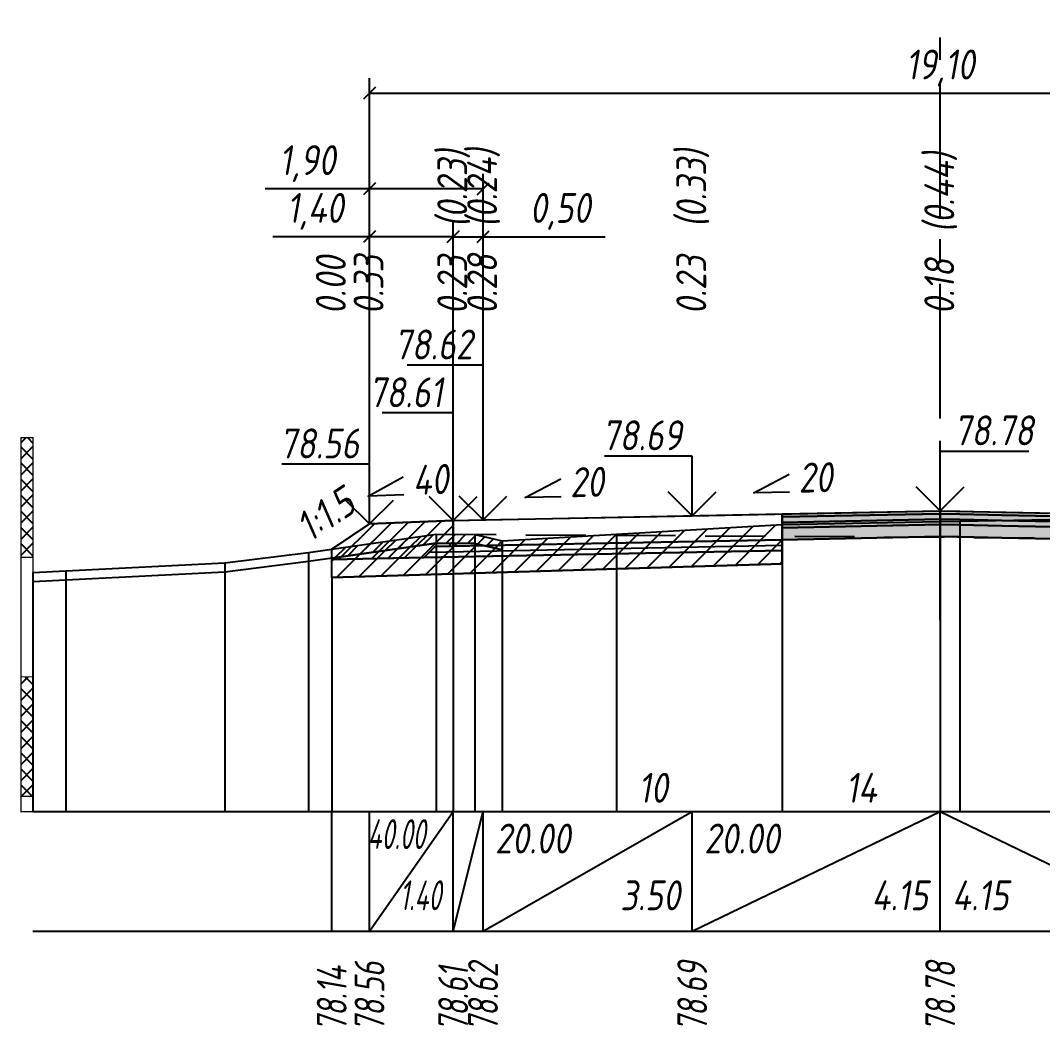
# Model space of a CAD drawing. Extents: x -717 to 1451, y -133302 to 233.
# Drawn here: x 78.9 to 164.5, y -19932.9 to -19848.8 of the extents above; entities that cross this region are included whole.
import ezdxf
from ezdxf.enums import TextEntityAlignment as Align

# ---------------------------------------------------------------- set-up
doc = ezdxf.new("R2010")
doc.units = 0
doc.linetypes.add('осевая2', pattern=[1.125, 0.75, -0.125, 0.125, -0.125])
doc.linetypes.add('штриховая', pattern=[0.75, 0.5, -0.25])
for name, color, linetype in [('Интерполированный поперечник', 2, 'Continuous'), ('Код_514', 1, 'Continuous'), ('Контур_0', 7, 'Continuous'), ('Контур_2521', 7, 'Continuous'), ('Контур_2564', 7, 'Continuous'), ('Контур_2660', 7, 'Continuous'), ('Контур_2665', 7, 'Continuous'), ('Контур_400', 7, 'Continuous'), ('Контур_508', 7, 'Continuous'), ('Контур_512', 7, 'Continuous'), ('Контур_513', 7, 'Continuous'), ('Контур_818', 7, 'Continuous'), ('Красный поперечник', 1, 'Continuous'), ('Линейка абсолютных высот', 7, 'Continuous'), ('Объём_2501', 7, 'Continuous'), ('Объём_2564', 7, 'Continuous'), ('Объём_2650', 7, 'Continuous'), ('Объём_2660', 7, 'Continuous'), ('Объём_2661', 7, 'Continuous'), ('Объём_2665', 7, 'Continuous'), ('Объём_2666', 7, 'Continuous'), ('Объём_2667', 7, 'Continuous'), ('Объём_2668', 7, 'Continuous'), ('Объём_2669', 7, 'Continuous'), ('Объём_2675', 7, 'Continuous'), ('Объём_2753', 7, 'Continuous'), ('Ось', 1, 'осевая2'), ('Откосы', 7, 'Continuous'), ('Отметки покрытия', 7, 'Continuous'), ('Рабочие отметки', 7, 'Continuous'), ('Рабочие отметки доп.', 7, 'Continuous'), ('Слои выравнивания', 7, 'Continuous'), ('Таблица', 7, 'Continuous'), ('Уклоны проезжей части', 7, 'Continuous'), ('Черный поперечник', 3, 'Continuous')]:
    doc.layers.add(name, color=color, linetype=linetype)
for name, color, linetype, true_color in [('Контур_2540', 2, 'Continuous', 0xffff00), ('Контур_2560', 2, 'Continuous', 0xffff00), ('Контур_2561', 7, 'Continuous', 0xff8040), ('Контур_2562', 3, 'Continuous', 0x00ff00), ('Контур_2563', 7, 'Continuous', 0xff8000), ('Контур_2570', 7, 'Continuous', 0x80ff00), ('Контур_2725', 7, 'Continuous', 0x323232), ('Контур_2736', 4, 'Continuous', 0x00ffff), ('Контур_2737', 4, 'Continuous', 0x00ffff), ('Контур_2738', 4, 'Continuous', 0x00ffff), ('Контур_2739', 4, 'Continuous', 0x00ffff), ('Контур_2741', 4, 'Continuous', 0x00ffff), ('Контур_2742', 4, 'Continuous', 0x00ffff), ('Контур_2743', 4, 'Continuous', 0x00ffff), ('Контур_2744', 7, 'Continuous', 0xa4ffff), ('Контур_2745', 7, 'Continuous', 0xa4ffff), ('Контур_2747', 4, 'Continuous', 0x00ffff), ('Контур_2748', 4, 'Continuous', 0x00ffff), ('Контур_2749', 4, 'Continuous', 0x00ffff), ('Контур_2750', 4, 'Continuous', 0x00ffff), ('Контур_2751', 4, 'Continuous', 0x00ffff), ('Контур_2752', 4, 'Continuous', 0x00ffff), ('Контур_2760', 7, 'Continuous', 0x323232), ('Контур_2761', 7, 'Continuous', 0x323232), ('Контур_2762', 7, 'Continuous', 0x323232), ('Контур_2763', 7, 'Continuous', 0x323232), ('Контур_402', 7, 'Continuous', 0xff6464), ('Контур_703', 4, 'Continuous', 0x00ffff), ('Контур_705', 4, 'Continuous', 0x00ffff), ('Контур_707', 4, 'Continuous', 0x00ffff), ('Контур_720', 131, 'Continuous', 0xaaffff), ('Объём_2500', 7, 'Continuous', 0xc0c0c0), ('Объём_2520', 7, 'Continuous', 0x80ffff), ('Объём_2540', 2, 'Continuous', 0xffff00), ('Объём_2560', 2, 'Continuous', 0xffff00), ('Объём_2561', 7, 'Continuous', 0xff8040), ('Объём_2562', 3, 'Continuous', 0x00ff00), ('Объём_2563', 7, 'Continuous', 0xff8000), ('Объём_2570', 7, 'Continuous', 0x80ff00), ('Объём_2600', 7, 'Continuous', 0x808000), ('Объём_2746', 2, 'Continuous', 0xffff00)]:
    doc.layers.add(name, color=color, linetype=linetype, true_color=true_color)
doc.styles.get("Standard").update_dxf_attribs({"font": 'txt', "height": 2.5})
doc.styles.add('М', font='romand.shx', dxfattribs={"width": 0.8, "oblique": 10, "height": 2.5})
doc.dimstyles.new('ISO-25', dxfattribs={"dimtxt": 2.5, "dimasz": 2.5, "dimexe": 1.25, "dimexo": 0.625, "dimtad": 1, "dimtxsty": 'Standard', "dimcen": 2.5, "dimadec": 0, "dimazin": 0, "dimtfac": 1, "dimtmove": 0, "dimatfit": 3, "dimfxl": 1, "dimarcsym": 0})
pattern_1 = [(45.000001, (0, 0), (-0.67351924, 0.67351921), []), (135.0000003, (0, 0), (-0.67351922, -0.67351923), [])]

# ---------------------------------------------------------------- blocks, each defined once
blk = doc.blocks.new('_Oblique')
at = {"color": 0, "linetype": 'ByBlock', "lineweight": -2}
blk.add_line((-0.5, -0.5), (0.5, 0.5), dxfattribs=at)
blk = doc.blocks.new('*D474')
at = {"color": 0, "lineweight": -2, "transparency": 16777216}
for p, q in [((108.156, -19890.361), (108.156, -19865.641)), ((115.156, -19890.081), (115.156, -19865.641)), ((108.156, -19866.891), (100.076, -19866.891)), ((115.156, -19866.891), (108.156, -19866.891))]:
    blk.add_line(p, q, dxfattribs=at)
at = {"layer": 'Defpoints', "color": 0, "transparency": 16777216}
for p in [(115.156, -19866.891), (108.156, -19890.986), (115.156, -19890.706)]:
    blk.add_point(p, dxfattribs=at)
at = {"color": 0, "lineweight": -2, "transparency": 16777216, "rotation": 180}
blk.add_blockref('_Oblique', (108.156, -19866.891), dxfattribs=at)
at = {"color": 0, "lineweight": -2, "transparency": 16777216}
blk.add_blockref('_Oblique', (115.156, -19866.891), dxfattribs=at)
at = {"color": 0, "transparency": 16777216, "insert": (103.616, -19864.778), "char_height": 2.5, "width": 8.75, "attachment_point": 5, "style": 'М'}
blk.add_mtext('1,40', dxfattribs=at)
blk = doc.blocks.new('*D476')
at = {"color": 0, "lineweight": -2, "transparency": 16777216}
for p, q in [((115.156, -19890.081), (115.156, -19865.641)), ((117.656, -19890.031), (117.656, -19865.641)), ((115.156, -19866.891), (117.656, -19866.891)), ((117.656, -19866.891), (127.877, -19866.891))]:
    blk.add_line(p, q, dxfattribs=at)
at = {"layer": 'Defpoints', "color": 0, "transparency": 16777216}
for p in [(117.656, -19866.891), (115.156, -19890.706), (117.656, -19890.656)]:
    blk.add_point(p, dxfattribs=at)
at = {"color": 0, "lineweight": -2, "transparency": 16777216, "rotation": 180}
blk.add_blockref('_Oblique', (115.156, -19866.891), dxfattribs=at)
at = {"color": 0, "lineweight": -2, "transparency": 16777216}
blk.add_blockref('_Oblique', (117.656, -19866.891), dxfattribs=at)
at = {"color": 0, "transparency": 16777216, "insert": (124.115, -19864.778), "char_height": 2.5, "width": 9.16667, "attachment_point": 5, "style": 'М'}
blk.add_mtext('0,50', dxfattribs=at)
blk = doc.blocks.new('*D479')
at = {"color": 0, "lineweight": -2, "transparency": 16777216}
for p, q in [((108.156, -19890.361), (108.156, -19861.641)), ((117.656, -19890.031), (117.656, -19861.641)), ((108.156, -19862.891), (99.419, -19862.891)), ((117.656, -19862.891), (108.156, -19862.891))]:
    blk.add_line(p, q, dxfattribs=at)
at = {"layer": 'Defpoints', "color": 0, "transparency": 16777216}
for p in [(117.656, -19862.891), (108.156, -19890.986), (117.656, -19890.656)]:
    blk.add_point(p, dxfattribs=at)
at = {"color": 0, "lineweight": -2, "transparency": 16777216, "rotation": 180}
blk.add_blockref('_Oblique', (108.156, -19862.891), dxfattribs=at)
at = {"color": 0, "lineweight": -2, "transparency": 16777216}
blk.add_blockref('_Oblique', (117.656, -19862.891), dxfattribs=at)
at = {"color": 0, "transparency": 16777216, "insert": (102.959, -19860.778), "char_height": 2.5, "width": 8.75, "attachment_point": 5, "style": 'М'}
blk.add_mtext('1,90', dxfattribs=at)
blk = doc.blocks.new('*D480')
at = {"color": 0, "lineweight": -2, "transparency": 16777216}
for p, q in [((108.156, -19890.361), (108.156, -19853.641)), ((203.656, -19890.361), (203.656, -19853.641)), ((108.156, -19854.891), (203.656, -19854.891))]:
    blk.add_line(p, q, dxfattribs=at)
at = {"layer": 'Defpoints', "color": 0, "transparency": 16777216}
for p in [(203.656, -19854.891), (108.156, -19890.986), (203.656, -19890.986)]:
    blk.add_point(p, dxfattribs=at)
at = {"color": 0, "lineweight": -2, "transparency": 16777216, "rotation": 180}
blk.add_blockref('_Oblique', (108.156, -19854.891), dxfattribs=at)
at = {"color": 0, "lineweight": -2, "transparency": 16777216}
blk.add_blockref('_Oblique', (203.656, -19854.891), dxfattribs=at)
at = {"color": 0, "transparency": 16777216, "insert": (155.906, -19852.778), "char_height": 2.5, "width": 10.41667, "attachment_point": 5, "style": 'М'}
blk.add_mtext('19,10', dxfattribs=at)

msp = doc.modelspace()

# ---------------------------------------------------------------- hatches: boundary and pattern name
at = {"layer": 'Линейка абсолютных высот'}
h = msp.add_hatch(dxfattribs=at)
h.set_pattern_fill('ANSI37', scale=0.3, style=0)
h.set_pattern_definition(pattern_1)
h.paths.add_polyline_path([(80, -19893.716), (80, -19883.716), (79, -19883.716), (79, -19893.716)])
h = msp.add_hatch(dxfattribs=at)
h.set_pattern_fill('ANSI37', scale=0.3, style=0)
h.set_pattern_definition(pattern_1)
h.paths.add_polyline_path([(80, -19913.716), (80, -19903.716), (79, -19903.716), (79, -19913.716)])
at = {"layer": 'Объём_2563'}
h = msp.add_hatch(dxfattribs=at)
h.set_pattern_fill('ANSI31', color=256, scale=0.3)
h.paths.add_polyline_path([(108.156, -19890.924), (115.156, -19890.644), (115.156, -19892.794), (113.656, -19892.824), (112.738, -19893.742), (105, -19893.897), (105, -19893.028)])
at = {"layer": 'Объём_2570'}
h = msp.add_hatch(dxfattribs=at)
h.set_pattern_fill('ANSI31', color=256, scale=0.2)
h.paths.add_polyline_path([(116.969, -19892.566), (113.746, -19892.543), (105, -19893.778), (105, -19893.028), (113.746, -19891.793), (116.969, -19891.816), (119.268, -19892.331), (119.268, -19893.081)])
at = {"layer": 'Объём_2600'}
h = msp.add_hatch(dxfattribs=at)
h.set_pattern_fill('ANSI31', color=6, scale=0.4)
h.paths.add_polyline_path([(128.811, -19891.772), (142.692, -19890.972), (142.692, -19894.275), (105, -19895.406), (105, -19893.778), (113.746, -19892.543), (116.969, -19892.566), (119.268, -19893.081), (119.268, -19892.331)])
at = {"layer": 'Слои выравнивания'}
for color, points in [(2, [(142.692, -19890.093), (155.906, -19889.829), (155.906, -19890.079), (142.692, -19890.343)]), (3, [(142.692, -19890.343), (155.906, -19890.079), (155.906, -19890.529), (142.692, -19890.793)]), (4, [(142.692, -19890.793), (155.906, -19890.529), (155.906, -19890.979), (142.692, -19891.243)]), (2, [(155.906, -19889.829), (157.549, -19889.861), (161.068, -19889.932), (168.095, -19890.072), (176.656, -19890.244), (177.955, -19890.27), (192.283, -19890.556), (192.283, -19890.806), (177.955, -19890.52), (176.656, -19890.494), (168.095, -19890.322), (161.068, -19890.182), (157.549, -19890.111), (155.906, -19890.079)]), (3, [(155.906, -19890.079), (157.549, -19890.111), (161.068, -19890.182), (168.095, -19890.322), (176.656, -19890.494), (177.955, -19890.52), (192.283, -19890.806), (192.283, -19891.256), (177.955, -19890.97), (176.656, -19890.944), (168.095, -19890.772), (161.068, -19890.632), (157.549, -19890.561), (155.906, -19890.529)]), (4, [(155.906, -19890.529), (157.549, -19890.561), (161.068, -19890.632), (168.095, -19890.772), (176.656, -19890.944), (177.955, -19890.97), (192.283, -19891.256), (192.283, -19891.706), (177.955, -19891.42), (176.656, -19891.394), (168.095, -19891.222), (161.068, -19891.082), (157.549, -19891.011), (155.906, -19890.979)]), (5, [(142.692, -19891.243), (155.906, -19890.979), (155.906, -19891.979), (142.692, -19892.243)]), (5, [(155.906, -19890.979), (157.549, -19891.011), (161.068, -19891.082), (168.095, -19891.222), (176.656, -19891.394), (177.955, -19891.42), (192.283, -19891.706), (192.283, -19892.706), (177.955, -19892.42), (176.656, -19892.394), (168.095, -19892.222), (161.068, -19892.082), (157.549, -19892.011), (155.906, -19891.979)])]:
    msp.add_hatch(color=color, dxfattribs=at).paths.add_polyline_path(points)

# ---------------------------------------------------------------- linework, layer by layer
at = {"layer": 'Интерполированный поперечник', "linetype": 'штриховая', "ltscale": 10, "flags": 128}
msp.add_lwpolyline([(113.746, -19891.793), (221.047, -19892.401)], dxfattribs=at)
at = {"layer": 'Код_514'}
for p, q in [((105, -19925), (105, -19915)), ((108.156, -19925), (108.156, -19915)), ((108.156, -19925), (115.156, -19915)), ((115.156, -19925), (115.156, -19915)), ((115.156, -19925), (117.656, -19915)), ((117.656, -19925), (117.656, -19915)), ((117.656, -19925), (135.156, -19915)), ((135.156, -19925), (135.156, -19915)), ((135.156, -19925), (155.906, -19915)), ((155.906, -19925), (155.906, -19915)), ((155.906, -19915), (176.656, -19925))]:
    msp.add_line(p, q, dxfattribs=at)
at = {"layer": 'Контур_0', "flags": 128}
for points in [[(115.156, -19890.644), (142.692, -19890.093), (142.692, -19892.243), (115.156, -19892.794), (115.156, -19890.644), (115.156, -19890.644)], [(108.156, -19890.924), (105, -19893.028), (105, -19893.028), (105, -19893.028), (105, -19893.028), (105, -19893.028), (105, -19893.028), (105, -19893.028), (105, -19893.028), (105, -19893.028), (105, -19893.028), (105, -19893.028), (105, -19893.028), (105, -19893.028), (105, -19893.028), (105, -19893.028)], [(108.156, -19890.924), (105, -19893.028), (105, -19893.028), (105, -19893.028), (105, -19893.028), (105, -19893.028), (105, -19893.028), (105, -19893.028), (105, -19893.028), (105, -19893.028), (105, -19893.028), (105, -19893.028), (105, -19893.028), (105, -19893.028), (105, -19893.028), (105, -19893.028), (105, -19893.028), (105, -19893.028), (105, -19893.028), (105, -19893.028), (105, -19893.028), (105, -19893.028), (105, -19893.028), (105, -19893.028), (105, -19893.028), (105, -19893.028), (105, -19893.028), (105, -19893.028), (105, -19893.028), (105, -19893.028)], [(113.656, -19892.824), (142.692, -19892.243), (142.692, -19893.143), (112.738, -19893.742), (113.656, -19892.824), (113.656, -19892.824)], [(105, -19893.897), (112.738, -19893.742), (113.656, -19892.824), (115.156, -19892.794)]]:
    msp.add_lwpolyline(points, dxfattribs=at)
at = {"layer": 'Контур_2521', "color": 250, "flags": 128}
msp.add_lwpolyline([(113.197, -19893.283), (142.692, -19892.693)], dxfattribs=at)
at = {"layer": 'Контур_2540', "flags": 128}
msp.add_lwpolyline([(112.738, -19893.742), (142.692, -19893.143), (142.692, -19894.275), (105, -19895.406), (105, -19893.897), (112.738, -19893.742), (112.738, -19893.742)], dxfattribs=at)
at = {"layer": 'Контур_2560', "flags": 128}
msp.add_lwpolyline([(108.156, -19890.924), (108.156, -19890.924), (108.156, -19890.924), (115.156, -19890.644)], dxfattribs=at)
at = {"layer": 'Контур_2561', "flags": 128}
msp.add_lwpolyline([(115.156, -19890.644), (115.156, -19890.644), (108.156, -19890.924), (108.156, -19890.924), (115.156, -19890.644)], dxfattribs=at)
at = {"layer": 'Контур_2562', "flags": 128}
msp.add_lwpolyline([(108.156, -19890.924), (108.156, -19890.924), (108.156, -19890.924), (108.156, -19890.924), (108.156, -19890.924)], dxfattribs=at)
at = {"layer": 'Контур_2563', "flags": 128}
msp.add_lwpolyline([(108.156, -19890.924), (115.156, -19890.644), (115.156, -19892.794), (113.656, -19892.824), (112.738, -19893.742), (105, -19893.897), (105, -19893.028), (108.156, -19890.924), (108.156, -19890.924)], dxfattribs=at)
at = {"layer": 'Контур_2564', "flags": 128}
msp.add_lwpolyline([(108.156, -19890.924), (115.156, -19890.644)], dxfattribs=at)
at = {"layer": 'Контур_2570', "flags": 128}
msp.add_lwpolyline([(80, -19895.75), (82.736, -19895.593), (96.055, -19894.937), (103.05, -19894.053), (113.746, -19892.543), (113.746, -19892.543), (116.969, -19892.566), (119.268, -19893.081), (119.268, -19892.331), (128.811, -19891.772), (142.692, -19890.972), (155.906, -19890.731), (157.549, -19890.701), (168.095, -19890.493)], dxfattribs=at)
at = {"layer": 'Контур_2660', "flags": 128}
msp.add_lwpolyline([(105, -19895.406), (142.692, -19894.275)], dxfattribs=at)
at = {"layer": 'Контур_2665', "flags": 128}
msp.add_lwpolyline([(108.156, -19890.924), (108.156, -19890.924)], dxfattribs=at)
at = {"layer": 'Контур_2725', "flags": 128}
msp.add_lwpolyline([(142.692, -19892.243), (155.906, -19891.979), (157.549, -19892.011), (161.068, -19892.082), (168.095, -19892.222), (176.656, -19892.394), (177.955, -19892.42), (192.283, -19892.706)], dxfattribs=at)
at = {"layer": 'Контур_2736', "flags": 128}
msp.add_lwpolyline([(108.156, -19890.924), (105, -19893.028)], dxfattribs=at)
at = {"layer": 'Контур_2737', "flags": 128}
msp.add_lwpolyline([(105, -19893.028), (105, -19893.028)], dxfattribs=at)
at = {"layer": 'Контур_2738', "flags": 128}
msp.add_lwpolyline([(105, -19893.028), (105, -19893.028)], dxfattribs=at)
at = {"layer": 'Контур_2739', "flags": 128}
msp.add_lwpolyline([(105, -19893.028), (105, -19893.028)], dxfattribs=at)
at = {"layer": 'Контур_2741', "flags": 128}
msp.add_lwpolyline([(105, -19893.028), (105, -19893.028)], dxfattribs=at)
at = {"layer": 'Контур_2742', "flags": 128}
msp.add_lwpolyline([(105, -19893.028), (105, -19893.028)], dxfattribs=at)
at = {"layer": 'Контур_2743', "flags": 128}
msp.add_lwpolyline([(105, -19893.028), (105, -19893.028)], dxfattribs=at)
at = {"layer": 'Контур_2744', "flags": 128}
msp.add_lwpolyline([(105, -19893.028), (105, -19893.028)], dxfattribs=at)
msp.add_lwpolyline([(105, -19893.028), (105, -19893.028)], dxfattribs=at)
msp.add_lwpolyline([(105, -19893.028), (105, -19893.028)], dxfattribs=at)
msp.add_lwpolyline([(105, -19893.028), (105, -19893.028)], dxfattribs=at)
msp.add_lwpolyline([(105, -19893.028), (105, -19893.028)], dxfattribs=at)
msp.add_lwpolyline([(105, -19893.028), (105, -19893.028)], dxfattribs=at)
at = {"layer": 'Контур_2745', "flags": 128}
msp.add_lwpolyline([(105, -19893.028), (105, -19893.028)], dxfattribs=at)
msp.add_lwpolyline([(105, -19893.028), (105, -19893.028)], dxfattribs=at)
msp.add_lwpolyline([(105, -19893.028), (105, -19893.028)], dxfattribs=at)
msp.add_lwpolyline([(105, -19893.028), (105, -19893.028)], dxfattribs=at)
msp.add_lwpolyline([(105, -19893.028), (105, -19893.028)], dxfattribs=at)
msp.add_lwpolyline([(105, -19893.028), (105, -19893.028)], dxfattribs=at)
at = {"layer": 'Контур_2747', "flags": 128}
msp.add_lwpolyline([(105, -19893.028), (105, -19893.028)], dxfattribs=at)
at = {"layer": 'Контур_2748', "flags": 128}
msp.add_lwpolyline([(105, -19893.028), (105, -19893.028)], dxfattribs=at)
at = {"layer": 'Контур_2749', "flags": 128}
msp.add_lwpolyline([(105, -19893.028), (105, -19893.028)], dxfattribs=at)
at = {"layer": 'Контур_2750', "flags": 128}
msp.add_lwpolyline([(105, -19893.028), (105, -19893.028)], dxfattribs=at)
at = {"layer": 'Контур_2751', "flags": 128}
msp.add_lwpolyline([(105, -19893.028), (105, -19893.028)], dxfattribs=at)
at = {"layer": 'Контур_2752', "flags": 128}
msp.add_lwpolyline([(105, -19893.028), (105, -19893.028)], dxfattribs=at)
at = {"layer": 'Контур_2760', "flags": 128}
msp.add_lwpolyline([(142.692, -19890.093), (155.906, -19889.829), (157.549, -19889.861), (161.068, -19889.932), (168.095, -19890.072), (176.656, -19890.244), (177.955, -19890.27), (192.283, -19890.556)], dxfattribs=at)
at = {"layer": 'Контур_2761', "flags": 128}
msp.add_lwpolyline([(142.692, -19890.343), (155.906, -19890.079), (157.549, -19890.111), (161.068, -19890.182), (168.095, -19890.322), (176.656, -19890.494), (177.955, -19890.52), (192.283, -19890.806)], dxfattribs=at)
at = {"layer": 'Контур_2762', "flags": 128}
msp.add_lwpolyline([(142.692, -19890.793), (155.906, -19890.529), (157.549, -19890.561), (161.068, -19890.632), (168.095, -19890.772), (176.656, -19890.944), (177.955, -19890.97), (192.283, -19891.256)], dxfattribs=at)
at = {"layer": 'Контур_2763', "flags": 128}
msp.add_lwpolyline([(142.692, -19891.243), (155.906, -19890.979), (157.549, -19891.011), (161.068, -19891.082), (168.095, -19891.222), (176.656, -19891.394), (177.955, -19891.42), (192.283, -19891.706)], dxfattribs=at)
at = {"layer": 'Контур_400', "flags": 128}
for points in [[(115.156, -19890.644), (117.656, -19890.594), (117.656, -19890.594), (117.656, -19890.594), (117.656, -19890.594), (117.656, -19890.594), (117.656, -19890.594), (135.156, -19890.244), (155.906, -19889.829)], [(155.906, -19889.829), (176.656, -19890.244), (194.156, -19890.594), (194.156, -19890.594), (194.156, -19890.594), (194.156, -19890.594), (194.156, -19890.594), (194.156, -19890.594), (196.656, -19890.644)]]:
    msp.add_lwpolyline(points, dxfattribs=at)
at = {"layer": 'Контур_402', "flags": 128}
msp.add_lwpolyline([(105, -19895.406), (142.692, -19894.275), (142.692, -19892.243), (155.906, -19891.979), (192.283, -19892.706), (192.283, -19894.97), (210.548, -19895.518)], dxfattribs=at)
at = {"layer": 'Контур_508', "flags": 128}
msp.add_lwpolyline([(105, -19895.406), (142.692, -19894.275), (142.692, -19892.243), (155.906, -19891.979), (192.283, -19892.706), (192.283, -19894.97), (210.548, -19895.518), (210.548, -19894.375), (210.834, -19894.375), (213.857, -19892.36)], dxfattribs=at)
at = {"layer": 'Контур_512', "flags": 128}
msp.add_lwpolyline([(105, -19895.406), (142.692, -19894.275)], dxfattribs=at)
at = {"layer": 'Контур_513', "flags": 128}
msp.add_lwpolyline([(105, -19895.406), (142.692, -19894.275), (142.692, -19892.243), (155.906, -19891.979), (192.283, -19892.706), (192.283, -19894.97), (210.548, -19895.518), (210.548, -19894.375), (210.834, -19894.375), (213.857, -19892.36)], dxfattribs=at)
at = {"layer": 'Контур_703', "flags": 128}
for points in [[(108.156, -19890.924), (105, -19893.028)], [(105, -19893.028), (105, -19893.028)]]:
    msp.add_lwpolyline(points, dxfattribs=at)
at = {"layer": 'Контур_705', "flags": 128}
msp.add_lwpolyline([(105, -19893.028), (105, -19893.028)], dxfattribs=at)
at = {"layer": 'Контур_707', "flags": 128}
msp.add_lwpolyline([(105, -19893.028), (105, -19893.028)], dxfattribs=at)
at = {"layer": 'Контур_720', "flags": 128}
msp.add_lwpolyline([(105, -19893.028), (105, -19893.028)], dxfattribs=at)
at = {"layer": 'Контур_818', "flags": 128}
msp.add_lwpolyline([(105, -19893.778), (113.746, -19892.543), (113.746, -19892.543), (116.969, -19892.566), (119.268, -19893.081), (119.268, -19892.331), (128.811, -19891.772), (142.692, -19890.972), (155.906, -19890.731), (157.549, -19890.701), (168.095, -19890.493), (177.955, -19890.669), (192.283, -19890.921), (201.226, -19891.407), (213.034, -19892.2), (213.034, -19892.95), (213.857, -19892.958)], dxfattribs=at)
at = {"layer": 'Красный поперечник'}
for p, q in [((115.156, -19890.644), (117.656, -19890.594)), ((117.656, -19890.594), (135.156, -19890.244)), ((135.156, -19890.244), (155.906, -19889.829)), ((155.906, -19889.829), (176.656, -19890.244)), ((105, -19893.028), (108.156, -19890.924)), ((108.156, -19890.924), (115.156, -19890.644)), ((142.692, -19894.275), (142.692, -19915)), ((105, -19895.406), (105, -19915))]:
    msp.add_line(p, q, dxfattribs=at)
at = {"layer": 'Линейка абсолютных высот', "color": 7, "const_width": 0.1, "flags": 128}
for points in [[(80, -19893.716), (80, -19883.716), (79, -19883.716), (79, -19893.716), (80, -19893.716)], [(80, -19903.716), (80, -19893.716), (79, -19893.716), (79, -19903.716), (80, -19903.716)], [(80, -19913.716), (80, -19903.716), (79, -19903.716), (79, -19913.716), (80, -19913.716)], [(80, -19915), (80, -19913.716), (79, -19913.716), (79, -19915), (80, -19915)]]:
    msp.add_lwpolyline(points, dxfattribs=at)
at = {"layer": 'Объём_2500', "flags": 128}
msp.add_lwpolyline([(115.156, -19890.644), (142.692, -19890.093), (142.692, -19892.243), (115.156, -19892.794), (115.156, -19890.644), (115.156, -19890.644)], dxfattribs=at)
at = {"layer": 'Объём_2501', "flags": 128}
for points in [[(115.156, -19890.644), (117.656, -19890.594), (117.656, -19890.594), (117.656, -19890.594), (117.656, -19890.594), (117.656, -19890.594), (117.656, -19890.594), (135.156, -19890.244), (155.906, -19889.829)], [(155.906, -19889.829), (176.656, -19890.244), (194.156, -19890.594), (194.156, -19890.594), (194.156, -19890.594), (194.156, -19890.594), (194.156, -19890.594), (194.156, -19890.594), (196.656, -19890.644)]]:
    msp.add_lwpolyline(points, dxfattribs=at)
at = {"layer": 'Объём_2520', "color": 250, "flags": 128}
msp.add_lwpolyline([(113.656, -19892.824), (142.692, -19892.243), (142.692, -19893.143), (112.738, -19893.742), (113.656, -19892.824), (113.656, -19892.824)], dxfattribs=at)
at = {"layer": 'Объём_2540', "flags": 128}
msp.add_lwpolyline([(112.738, -19893.742), (142.692, -19893.143), (142.692, -19894.275), (105, -19895.406), (105, -19893.897), (112.738, -19893.742), (112.738, -19893.742)], dxfattribs=at)
at = {"layer": 'Объём_2560', "flags": 128}
msp.add_lwpolyline([(108.156, -19890.924), (108.156, -19890.924), (108.156, -19890.924), (115.156, -19890.644)], dxfattribs=at)
at = {"layer": 'Объём_2561', "flags": 128}
msp.add_lwpolyline([(115.156, -19890.644), (115.156, -19890.644), (108.156, -19890.924), (108.156, -19890.924), (115.156, -19890.644)], dxfattribs=at)
at = {"layer": 'Объём_2562', "flags": 128}
msp.add_lwpolyline([(108.156, -19890.924), (108.156, -19890.924), (108.156, -19890.924), (108.156, -19890.924), (108.156, -19890.924)], dxfattribs=at)
at = {"layer": 'Объём_2563', "color": 250, "flags": 128}
msp.add_lwpolyline([(108.156, -19890.924), (115.156, -19890.644), (115.156, -19892.794), (113.656, -19892.824), (112.738, -19893.742), (105, -19893.897), (105, -19893.028), (108.156, -19890.924), (108.156, -19890.924)], dxfattribs=at)
at = {"layer": 'Объём_2564', "flags": 128}
msp.add_lwpolyline([(108.156, -19890.924), (115.156, -19890.644)], dxfattribs=at)
at = {"layer": 'Объём_2570', "flags": 128}
msp.add_lwpolyline([(116.969, -19892.566), (113.746, -19892.543), (105, -19893.778), (105, -19893.028), (113.746, -19891.793), (116.969, -19891.816), (119.268, -19892.331), (119.268, -19893.081), (116.969, -19892.566), (116.969, -19892.566)], dxfattribs=at)
at = {"layer": 'Объём_2650', "color": 6, "flags": 128}
msp.add_lwpolyline([(128.811, -19891.772), (142.692, -19890.972), (142.692, -19894.275), (105, -19895.406), (105, -19893.778), (113.746, -19892.543), (116.969, -19892.566), (119.268, -19893.081), (119.268, -19892.331), (128.811, -19891.772), (128.811, -19891.772)], dxfattribs=at)
at = {"layer": 'Объём_2660', "flags": 128}
msp.add_lwpolyline([(105, -19895.406), (142.692, -19894.275)], dxfattribs=at)
at = {"layer": 'Объём_2661', "flags": 128}
msp.add_lwpolyline([(108.156, -19890.924), (105, -19893.028)], dxfattribs=at)
at = {"layer": 'Объём_2665', "flags": 128}
msp.add_lwpolyline([(108.156, -19890.924), (108.156, -19890.924)], dxfattribs=at)
at = {"layer": 'Объём_2666', "flags": 128}
msp.add_lwpolyline([(108.156, -19890.924), (105, -19893.028)], dxfattribs=at)
at = {"layer": 'Объём_2667', "flags": 128}
msp.add_lwpolyline([(105, -19893.028), (105, -19893.028)], dxfattribs=at)
msp.add_lwpolyline([(105, -19893.028), (105, -19893.028)], dxfattribs=at)
at = {"layer": 'Объём_2668', "flags": 128}
msp.add_lwpolyline([(105, -19893.028), (105, -19893.028)], dxfattribs=at)
msp.add_lwpolyline([(105, -19893.028), (105, -19893.028)], dxfattribs=at)
at = {"layer": 'Объём_2669', "flags": 128}
msp.add_lwpolyline([(105, -19893.028), (105, -19893.028)], dxfattribs=at)
msp.add_lwpolyline([(105, -19893.028), (105, -19893.028)], dxfattribs=at)
at = {"layer": 'Объём_2675', "flags": 128}
msp.add_lwpolyline([(105, -19893.028), (105, -19893.028)], dxfattribs=at)
msp.add_lwpolyline([(105, -19893.028), (105, -19893.028)], dxfattribs=at)
msp.add_lwpolyline([(105, -19893.028), (105, -19893.028)], dxfattribs=at)
msp.add_lwpolyline([(105, -19893.028), (105, -19893.028)], dxfattribs=at)
msp.add_lwpolyline([(105, -19893.028), (105, -19893.028)], dxfattribs=at)
msp.add_lwpolyline([(105, -19893.028), (105, -19893.028)], dxfattribs=at)
msp.add_lwpolyline([(105, -19893.028), (105, -19893.028)], dxfattribs=at)
msp.add_lwpolyline([(105, -19893.028), (105, -19893.028)], dxfattribs=at)
msp.add_lwpolyline([(105, -19893.028), (105, -19893.028)], dxfattribs=at)
msp.add_lwpolyline([(105, -19893.028), (105, -19893.028)], dxfattribs=at)
msp.add_lwpolyline([(105, -19893.028), (105, -19893.028)], dxfattribs=at)
msp.add_lwpolyline([(105, -19893.028), (105, -19893.028)], dxfattribs=at)
at = {"layer": 'Объём_2746', "flags": 128}
msp.add_lwpolyline([(142.692, -19894.275), (105, -19895.406), (105, -19893.778), (113.746, -19892.543), (116.969, -19892.566), (119.268, -19893.081), (119.268, -19892.331), (128.811, -19891.772), (142.692, -19890.972), (142.692, -19894.275), (142.692, -19894.275)], dxfattribs=at)
at = {"layer": 'Объём_2753', "flags": 128}
msp.add_lwpolyline([(142.692, -19890.093), (142.692, -19890.093)], dxfattribs=at)
at = {"layer": 'Ось', "ltscale": 15}
msp.add_line((155.906, -19898.971), (155.906, -19848.799), dxfattribs=at)
at = {"layer": 'Откосы', "color": 1, "flags": 128}
for points in [[(111.04, -19888.493), (108.042, -19888.613), (110.98, -19886.994)], [(124.181, -19888.652), (121.181, -19888.712), (124.151, -19887.152)], [(143.306, -19888.269), (140.306, -19888.329), (143.276, -19886.77)]]:
    msp.add_lwpolyline(points, dxfattribs=at)
at = {"layer": 'Отметки покрытия', "color": 1}
for p, q in [((117.656, -19877.644), (111.306, -19877.644)), ((117.656, -19890.594), (117.656, -19877.644)), ((115.156, -19881.644), (109.206, -19881.644)), ((115.156, -19890.644), (115.156, -19881.644)), ((135.156, -19885.244), (127.806, -19885.244)), ((135.156, -19890.244), (135.156, -19885.244)), ((155.906, -19889.829), (155.906, -19884.829)), ((155.906, -19884.829), (163.306, -19884.829)), ((108.156, -19885.924), (100.806, -19885.924)), ((108.156, -19890.924), (108.156, -19885.924)), ((155.906, -19889.829), (153.906, -19887.829)), ((155.906, -19889.829), (157.906, -19887.829)), ((115.156, -19890.644), (113.156, -19888.644)), ((115.156, -19890.644), (117.156, -19888.644)), ((117.656, -19890.594), (115.656, -19888.594)), ((117.656, -19890.594), (119.656, -19888.594)), ((135.156, -19890.244), (133.156, -19888.244)), ((135.156, -19890.244), (137.156, -19888.244)), ((108.156, -19890.924), (106.156, -19888.924)), ((108.156, -19890.924), (110.156, -19888.924))]:
    msp.add_line(p, q, dxfattribs=at)
at = {"layer": 'Слои выравнивания'}
for p, q in [((142.692, -19890.093), (142.692, -19915)), ((155.906, -19889.829), (155.906, -19915)), ((115.156, -19890.644), (115.156, -19915))]:
    msp.add_line(p, q, dxfattribs=at)
at = {"layer": 'Слои выравнивания', "color": 2, "flags": 128}
for points in [[(142.692, -19890.093), (155.906, -19889.829), (155.906, -19890.079), (142.692, -19890.343)], [(155.906, -19889.829), (157.549, -19889.861), (161.068, -19889.932), (168.095, -19890.072), (176.656, -19890.244), (177.955, -19890.27), (192.283, -19890.556), (192.283, -19890.806), (177.955, -19890.52), (176.656, -19890.494), (168.095, -19890.322), (161.068, -19890.182), (157.549, -19890.111), (155.906, -19890.079)]]:
    msp.add_lwpolyline(points, close=True, dxfattribs=at)
at = {"layer": 'Слои выравнивания', "color": 3, "flags": 128}
for points in [[(142.692, -19890.343), (155.906, -19890.079), (155.906, -19890.529), (142.692, -19890.793)], [(155.906, -19890.079), (157.549, -19890.111), (161.068, -19890.182), (168.095, -19890.322), (176.656, -19890.494), (177.955, -19890.52), (192.283, -19890.806), (192.283, -19891.256), (177.955, -19890.97), (176.656, -19890.944), (168.095, -19890.772), (161.068, -19890.632), (157.549, -19890.561), (155.906, -19890.529)]]:
    msp.add_lwpolyline(points, close=True, dxfattribs=at)
at = {"layer": 'Слои выравнивания', "color": 4, "flags": 128}
for points in [[(142.692, -19890.793), (155.906, -19890.529), (155.906, -19890.979), (142.692, -19891.243)], [(155.906, -19890.529), (157.549, -19890.561), (161.068, -19890.632), (168.095, -19890.772), (176.656, -19890.944), (177.955, -19890.97), (192.283, -19891.256), (192.283, -19891.706), (177.955, -19891.42), (176.656, -19891.394), (168.095, -19891.222), (161.068, -19891.082), (157.549, -19891.011), (155.906, -19890.979)]]:
    msp.add_lwpolyline(points, close=True, dxfattribs=at)
at = {"layer": 'Слои выравнивания', "color": 5, "flags": 128}
for points in [[(142.692, -19891.243), (155.906, -19890.979), (155.906, -19891.979), (142.692, -19892.243)], [(155.906, -19890.979), (157.549, -19891.011), (161.068, -19891.082), (168.095, -19891.222), (176.656, -19891.394), (177.955, -19891.42), (192.283, -19891.706), (192.283, -19892.706), (177.955, -19892.42), (176.656, -19892.394), (168.095, -19892.222), (161.068, -19892.082), (157.549, -19892.011), (155.906, -19891.979)]]:
    msp.add_lwpolyline(points, close=True, dxfattribs=at)
at = {"layer": 'Таблица'}
for p, q in [((80, -19915), (238.857, -19915)), ((80, -19925), (238.857, -19925))]:
    msp.add_line(p, q, dxfattribs=at)
at = {"layer": 'Черный поперечник', "color": 7}
for p, q in [((142.692, -19890.972), (142.692, -19915)), ((155.906, -19890.731), (155.906, -19915)), ((157.549, -19890.701), (157.549, -19915)), ((113.746, -19891.793), (113.746, -19915)), ((116.969, -19891.816), (116.969, -19915)), ((128.811, -19891.772), (128.811, -19915)), ((119.268, -19892.331), (119.268, -19915)), ((103.05, -19893.303), (103.05, -19915)), ((82.736, -19894.843), (82.736, -19915)), ((96.055, -19894.187), (96.055, -19915)), ((80, -19895), (80, -19915))]:
    msp.add_line(p, q, dxfattribs=at)
at = {"layer": 'Черный поперечник', "flags": 128}
msp.add_lwpolyline([(80, -19895), (82.736, -19894.843), (96.055, -19894.187), (103.05, -19893.303), (113.746, -19891.793), (116.969, -19891.816), (119.268, -19892.331), (128.811, -19891.772), (142.692, -19890.972), (155.906, -19890.731), (157.549, -19890.701), (168.095, -19890.493), (177.955, -19890.669), (192.283, -19890.921), (201.226, -19891.407), (213.034, -19892.2), (219.099, -19892.26), (221.047, -19892.401), (233.484, -19890.852), (235.704, -19890.598), (238.501, -19890.509), (238.857, -19890.523)], dxfattribs=at)

# ---------------------------------------------------------------- texts
at = {"layer": 'Код_514', "style": 'М', "oblique": 10}
for s, width, p in [('40.00', 0.6, (107.986, -19915.628)), ('20.00', 0.8, (118.656, -19916)), ('20.00', 0.8, (136.156, -19916))]:
    msp.add_text(s, height=2.5, dxfattribs=dict(at, width=width)).set_placement(p, align=Align.TOP_LEFT)
for s, width, p in [('1.40', 0.6, (114.156, -19924)), ('3.50', 0.8, (134.156, -19924)), ('4.15', 0.8, (154.906, -19924))]:
    msp.add_text(s, height=2.5, dxfattribs=dict(at, width=width)).set_placement(p, align=Align.BOTTOM_RIGHT)
at = {"layer": 'Код_514', "style": 'М', "oblique": 10, "width": 0.8}
msp.add_text('4.15', height=2.5, dxfattribs=at).set_placement((156.906, -19924), align=Align.BOTTOM_LEFT)
at = {"layer": 'Код_514', "style": 'М', "oblique": 10, "width": 0.7}
for s, p in [('78.69', (135.156, -19933.382)), ('78.78', (155.906, -19933.382)), ('78.14', (105, -19933.382)), ('78.56', (108.156, -19933.382)), ('78.61', (115.156, -19933.382)), ('78.62', (117.656, -19933.382))]:
    msp.add_text(s, height=2.5, rotation=90, dxfattribs=at).set_placement(p, align=Align.MIDDLE_LEFT)
at = {"layer": 'Отметки покрытия', "color": 1, "style": 'М', "oblique": 10, "width": 0.8}
for s, p in [('78.62', (116.797, -19877.912)), ('78.61', (114.297, -19881.912)), ('78.69', (134.297, -19885.512)), ('78.56', (107.297, -19886.192))]:
    msp.add_text(s, height=2.5, dxfattribs=at).set_placement(p, align=Align.BOTTOM_RIGHT)
msp.add_text('78.78', height=2.5, dxfattribs=at).set_placement((157.047, -19885.097), align=Align.BOTTOM_LEFT)
at = {"layer": 'Рабочие отметки', "color": 1, "style": 'М', "oblique": 10, "width": 0.8}
for s, p in [('0.33', (108.078, -19873.394)), ('0.23', (115.078, -19873.394)), ('0.28', (117.578, -19873.394)), ('0.23', (135.078, -19873.394)), ('0.00', (104.922, -19873.394)), ('0.18', (155.828, -19873.394))]:
    msp.add_text(s, height=2.5, rotation=90, dxfattribs=at).set_placement(p, align=Align.MIDDLE_LEFT)
at = {"layer": 'Рабочие отметки доп.', "color": 1, "style": 'М', "oblique": 10, "width": 0.8}
for s, p in [('(0.23)', (115.078, -19866.094)), ('(0.24)', (117.578, -19866.094)), ('(0.33)', (135.078, -19866.094)), ('(0.44)', (155.828, -19866.544))]:
    msp.add_text(s, height=2.5, rotation=90, dxfattribs=at).set_placement(p, align=Align.MIDDLE_LEFT)
at = {"layer": 'Слои выравнивания', "style": 'М', "oblique": 10, "width": 0.8}
for s, p in [('10', (131.884, -19915)), ('14', (149.299, -19915))]:
    msp.add_text(s, height=2.5, dxfattribs=at).set_placement(p, align=Align.BOTTOM_CENTER)
at = {"layer": 'Уклоны проезжей части', "color": 1, "style": 'М', "oblique": 10, "width": 0.8}
for s, rotation, p in [('40', 2.29061, (113.344, -19889.209)), ('20', 1.14576, (126.386, -19889.419)), ('20', 1.14576, (145.511, -19889.036)), ('1:1.5', 33.69007, (105.598, -19891.765))]:
    msp.add_text(s, height=2.5, rotation=rotation, dxfattribs=at).set_placement(p, align=Align.BOTTOM_CENTER)

# ---------------------------------------------------------------- dimensions: what is measured, and where the dimension line sits
at = {"color": 5}
dim = msp.add_linear_dim(base=(203.656, -19854.891), p1=(108.156, -19890.986), p2=(203.656, -19890.986), angle=180, dimstyle='ISO-25', override={"dimasz": 1, "dimlfac": 0.2, "dimzin": 0, "dimtxsty": 'М', "dimblk1": 'Oblique', "dimblk2": 'Oblique', "dimsah": 1}, dxfattribs=at)
dim.commit()
dim.dimension.update_dxf_attribs({"geometry": '*D480', "text_midpoint": (155.906, -19852.778)})
for base, p1, p2, picture, middle in [((117.656, -19862.891), (108.156, -19890.986), (117.656, -19890.656), '*D479', (102.959, -19862.891)), ((115.156, -19866.891), (108.156, -19890.986), (115.156, -19890.706), '*D474', (103.616, -19866.891)), ((117.656, -19866.891), (115.156, -19890.706), (117.656, -19890.656), '*D476', (124.115, -19866.891))]:
    dim = msp.add_linear_dim(base=base, p1=p1, p2=p2, angle=180, dimstyle='ISO-25', override={"dimasz": 1, "dimlfac": 0.2, "dimzin": 0, "dimtxsty": 'М', "dimblk1": 'Oblique', "dimblk2": 'Oblique', "dimsah": 1}, dxfattribs=at)
    dim.commit()
    dim.dimension.update_dxf_attribs({"geometry": picture, "text_midpoint": middle, "dimtype": 160})

doc.saveas('drawing.dxf')
